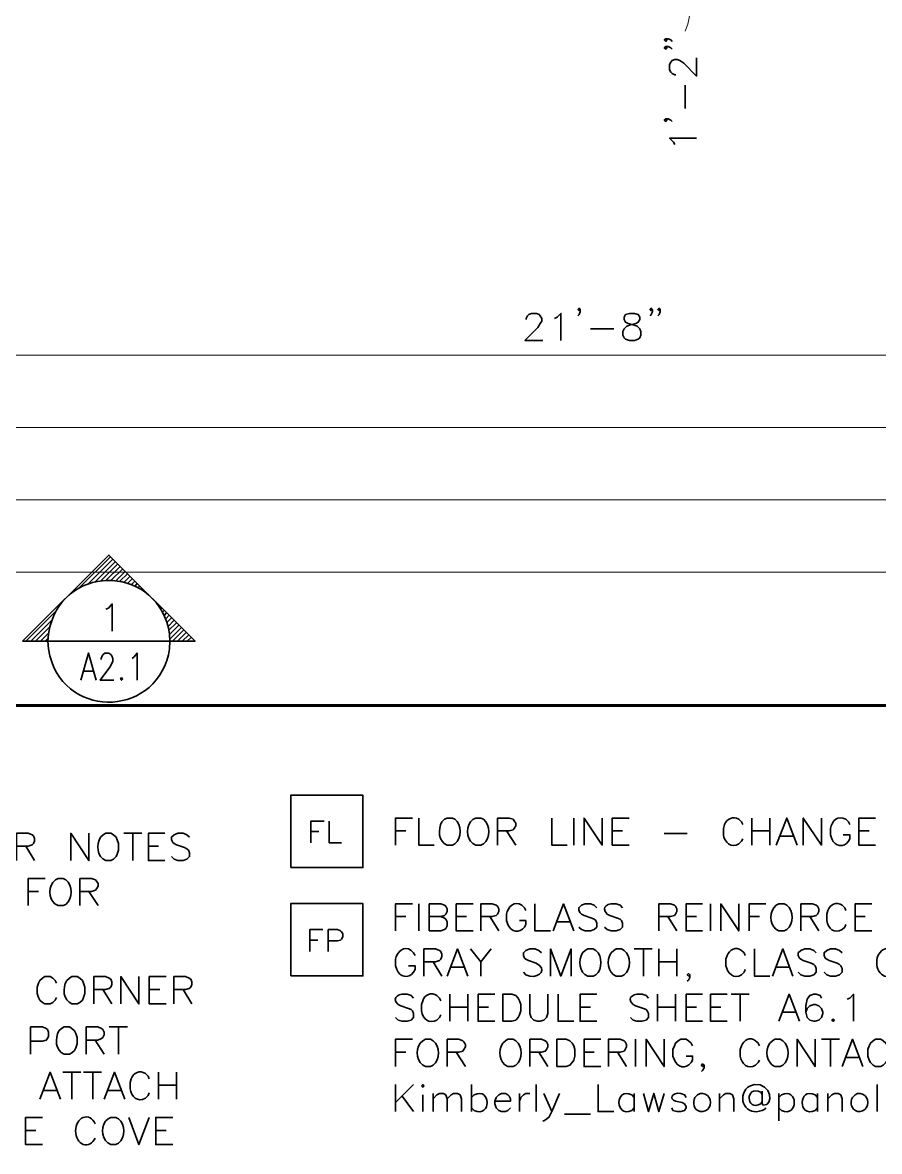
# Model space of a CAD drawing. Header units: inches. Extents: x 5 to 516, y -193 to 129.
# Drawn here: x 230.24 to 242.1, y 21.8 to 37.41 of the extents above; entities that cross this region are included whole.
import ezdxf

# ---------------------------------------------------------------- set-up
doc = ezdxf.new("R2010")
doc.units = ezdxf.units.IN
doc.header["$MEASUREMENT"] = 0
doc.layers.add('PDF2_Geometry', color=7, linetype='Continuous')

msp = doc.modelspace()

# ---------------------------------------------------------------- linework, layer by layer
at = {"layer": 'PDF2_Geometry', "lineweight": 15}
for points in [[(239.4086834, 37.2934146), (239.4420167, 37.3900813)], [(226.7020157, 32.8100802), (227.0753491, 32.8100802), (248.7453507, 32.8100802)], [(193.2120109, 31.8100801), (268.3686806, 31.8100801)], [(193.2120109, 30.8100801), (270.1820149, 30.8100801)], [(193.2120109, 29.81008), (271.0786824, 29.81008)]]:
    msp.add_lwpolyline(points, dxfattribs=at)
at = {"layer": 'PDF2_Geometry', "lineweight": 35}
for points in [[(239.1386842, 37.1900821), (239.1553509, 37.1734154), (239.1386842, 37.1534154), (239.1186842, 37.1734154), (239.1386842, 37.1900821), (239.1720175, 37.1900821), (239.2086842, 37.1734154), (239.2253509, 37.1534154)], [(239.1386842, 37.0834129), (239.1553509, 37.0634129), (239.1386842, 37.0467463), (239.1186842, 37.0634129), (239.1386842, 37.0834129), (239.1720175, 37.0834129), (239.2086842, 37.0634129), (239.2253509, 37.0467463)], [(239.2786853, 36.690082), (239.2620186, 36.690082), (239.225352, 36.7067487), (239.2086853, 36.7267487), (239.1920186, 36.760082), (239.1920186, 36.8334154), (239.2086853, 36.8667487), (239.225352, 36.8867487), (239.2620186, 36.9034154), (239.2986853, 36.9034154), (239.3320186, 36.8867487), (239.3886853, 36.850082), (239.565352, 36.6734153), (239.565352, 36.9234154)], [(239.4053468, 36.2267472), (239.4053468, 36.5467472)], [(239.1386842, 36.0834129), (239.1553509, 36.0634129), (239.1386842, 36.0467462), (239.1186842, 36.0634129), (239.1386842, 36.0834129), (239.1720175, 36.0834129), (239.2086842, 36.0634129), (239.2253509, 36.0467462)], [(239.2620159, 35.7267471), (239.2453492, 35.7600804), (239.1920159, 35.8134138), (239.5653493, 35.8134138)], [(237.9553481, 33.443415), (237.9386814, 33.4267483), (237.9220147, 33.443415), (237.9386814, 33.463415), (237.9553481, 33.443415), (237.9553481, 33.4100816), (237.9386814, 33.3734149), (237.9220147, 33.3567483)], [(238.9553481, 33.443415), (238.9386815, 33.4267483), (238.9220148, 33.443415), (238.9386815, 33.463415), (238.9553481, 33.443415), (238.9553481, 33.4100816), (238.9386815, 33.3734149), (238.9220148, 33.3567483)], [(239.0620173, 33.443415), (239.0453506, 33.4267483), (239.0286839, 33.443415), (239.0453506, 33.463415), (239.0620173, 33.443415), (239.0620173, 33.4100816), (239.0453506, 33.3734149), (239.0286839, 33.3567483)], [(237.205348, 33.3034139), (237.205348, 33.3200805), (237.225348, 33.3567472), (237.2420147, 33.3734139), (237.2786813, 33.3900805), (237.3486813, 33.3900805), (237.385348, 33.3734139), (237.4020147, 33.3567472), (237.4220147, 33.3200805), (237.4220147, 33.2834139), (237.4020147, 33.2500805), (237.3686813, 33.1934138), (237.1886813, 33.0167472), (237.4386813, 33.0167472)], [(237.5986789, 33.3200798), (237.6353456, 33.3367465), (237.6886789, 33.3900799), (237.6886789, 33.0167465)], [(238.098679, 33.1767489), (238.4220123, 33.1767489)], [(230.5886813, 28.8534149), (232.2753481, 28.8534149), (232.6253482, 28.8534149), (231.4320147, 30.0467483), (230.2386813, 28.8534149)], [(231.0153451, 29.5867472), (231.4553451, 30.0234139)], [(231.1420134, 29.6434133), (231.4886801, 29.99008)], [(231.2386795, 29.6734138), (231.5220129, 29.9567471)], [(231.3220128, 29.6900815), (231.5553462, 29.9234148)], [(231.39535, 29.6967479), (231.5886833, 29.8900812)], [(231.4653437, 29.6967479), (231.6253438, 29.8567479)], [(231.5286847, 29.6900815), (231.6586847, 29.8200815)], [(231.5853456, 29.6834134), (231.6920123, 29.7867467)], [(231.6420134, 29.6700806), (231.7253467, 29.7534139)], [(231.6953514, 29.6567461), (231.7586847, 29.7200794)], [(231.7453459, 29.6367469), (231.7920126, 29.6867469)], [(231.7920175, 29.6167477), (231.8253508, 29.6534144)], [(231.8353457, 29.5934136), (231.8620123, 29.6200803)], [(231.8786806, 29.5700795), (231.8953473, 29.5834129)], [(231.918679, 29.543414), (231.928679, 29.5500806)], [(231.3886836, 29.2967471), (231.4253502, 29.3134138), (231.4786836, 29.3700805), (231.4786836, 28.9934138)], [(231.9586842, 29.5134135), (231.9620175, 29.5167468)], [(231.995346, 29.483413), (231.995346, 29.4867463)], [(232.0620167, 29.4134125), (232.0620167, 29.4167458)], [(232.0920121, 29.3767473), (232.0986788, 29.3800806)], [(230.2820144, 28.8534149), (230.6986811, 29.2700816)], [(232.1220143, 29.3400804), (232.1320143, 29.3467471)], [(232.1486798, 29.3000803), (232.1653465, 29.3134137)], [(232.1753454, 29.2567471), (232.1986788, 29.2800804)], [(232.1986812, 29.2100806), (232.2320145, 29.2467473)], [(232.2186804, 29.1634124), (232.2653471, 29.2134124)], [(230.3520149, 28.8534149), (230.642015, 29.1434149)], [(230.6153488, 28.6500815), (230.5953488, 28.7500815), (230.5886822, 28.8534149), (230.5953488, 28.9534149), (230.6153488, 29.0534149)], [(232.2353498, 29.1134145), (232.3020164, 29.1800811)], [(232.2520124, 29.0600799), (232.3353457, 29.1434133)], [(232.2620154, 29.006747), (232.368682, 29.1100804)], [(232.2720116, 28.9467478), (232.4020116, 29.0767478)], [(230.4186789, 28.8534149), (230.6120122, 29.0467482)], [(230.4853496, 28.8534149), (230.5953496, 28.9634149)], [(232.2720156, 28.9534149), (232.275349, 28.8534149), (232.2720156, 28.7500815)], [(232.2753481, 28.8834136), (232.4353482, 29.0434137)], [(232.3120167, 28.8534149), (232.4686834, 29.0100815)], [(232.3820105, 28.8534149), (232.5020105, 28.9767482)], [(232.4486812, 28.8534149), (232.5386812, 28.9434149)], [(232.5153452, 28.8534149), (232.5720119, 28.9067482)], [(230.2386794, 28.8534149), (230.5886794, 28.8534149)], [(230.5520136, 28.8534149), (230.5886803, 28.8900815)], [(231.0453472, 28.3134131), (231.1520139, 28.6900797), (231.2586806, 28.3134131)], [(231.3253494, 28.6000799), (231.3253494, 28.6167466), (231.3386828, 28.6534133), (231.3520161, 28.6700799), (231.3786828, 28.69008), (231.4320161, 28.69008), (231.4586828, 28.6700799), (231.4720161, 28.6534133), (231.4853494, 28.6167466), (231.4853494, 28.5800799), (231.4720161, 28.5467466), (231.4453494, 28.4934133), (231.3120161, 28.3134133), (231.4986828, 28.3134133)], [(231.7553489, 28.6167476), (231.7820156, 28.6367476), (231.8220156, 28.690081), (231.8220156, 28.3134143)], [(231.0853456, 28.4400814), (231.218679, 28.4400814)], [(235.3986801, 26.0334141), (235.3986801, 26.4067475), (235.6320135, 26.4067475)], [(235.7220173, 26.4067458), (235.7220173, 26.0334125), (235.9353506, 26.0334125)], [(236.2220149, 26.3900792), (236.1853482, 26.4067458), (236.1153482, 26.4067458), (236.0786815, 26.3900792), (236.0420148, 26.3534125)], [(236.6153458, 26.3900792), (236.5786791, 26.4067458), (236.5086791, 26.4067458), (236.4720124, 26.3900792), (236.4353458, 26.3534125)], [(236.8120171, 26.0334141), (236.8120171, 26.4067475), (236.9720171, 26.4067475), (237.0253504, 26.3900808), (237.0420171, 26.3700808), (237.0620171, 26.3367474), (237.0620171, 26.3000808), (237.0420171, 26.2634141), (237.0253504, 26.2467474), (236.9720171, 26.2300808), (236.8120171, 26.2300808)], [(237.5620171, 26.4067458), (237.5620171, 26.0334125), (237.7753505, 26.0334125)], [(237.8653483, 26.4067458), (237.8653483, 26.0334125)], [(238.0086792, 26.0334141), (238.0086792, 26.4067475), (238.2586792, 26.0334141), (238.2586792, 26.4067475)], [(238.6320137, 26.0334141), (238.3986803, 26.0334141), (238.3986803, 26.4067475), (238.6320137, 26.4067475)], [(240.32868, 26.4067458), (240.32868, 26.0334125)], [(240.57868, 26.4067458), (240.57868, 26.0334125)], [(240.6686797, 26.0334141), (240.8120131, 26.4067475), (240.9553464, 26.0334141)], [(241.0420182, 26.0334141), (241.0420182, 26.4067475), (241.2920182, 26.0334141), (241.2920182, 26.4067475)], [(242.0420141, 26.0334141), (241.8120141, 26.0334141), (241.8120141, 26.4067475), (242.0420141, 26.4067475)], [(234.2253469, 26.0634129), (234.2253469, 26.3634129), (234.4120136, 26.3634129)], [(234.4820134, 26.3634143), (234.4820134, 26.0634142), (234.6520134, 26.0634142)], [(239.9520149, 26.3167461), (239.9353482, 26.2634128), (239.9353482, 26.1767461)], [(240.2053482, 26.3167461), (240.1853482, 26.3534128), (240.1486816, 26.3900794)], [(241.4186825, 26.2634128), (241.4186825, 26.1767461), (241.4353492, 26.1200794)], [(241.6853492, 26.3167461), (241.6686825, 26.3534128), (241.6320158, 26.3900794)], [(230.1553461, 25.8200792), (230.1553461, 26.1967459), (230.3153461, 26.1967459), (230.3686794, 26.1767459), (230.3886794, 26.1600793), (230.4053461, 26.1234126), (230.4053461, 26.0900793), (230.3886794, 26.0534126), (230.3686794, 26.0367459), (230.3153461, 26.0167459), (230.1553461, 26.0167459)], [(230.9053461, 25.8200792), (230.9053461, 26.1967459), (231.1553462, 25.8200792), (231.1553462, 26.1967459)], [(231.3886836, 25.8200809), (231.4586836, 25.8200809), (231.4953503, 25.8400809), (231.5320169, 25.8734142), (231.5486836, 25.9100809), (231.5653503, 25.9634142), (231.5653503, 26.0534142), (231.5486836, 26.1067476), (231.5320169, 26.1434142), (231.4953503, 26.1767476), (231.4586836, 26.1967476), (231.3886836, 26.1967476), (231.3520169, 26.1767476), (231.3153502, 26.1434142)], [(231.6386836, 26.1967476), (231.8886836, 26.1967476)], [(231.7620153, 26.1967476), (231.7620153, 25.8200809)], [(232.2086834, 25.8200792), (231.9786834, 25.8200792), (231.9786834, 26.1967459), (232.2086834, 26.1967459)], [(232.5486772, 26.143413), (232.5120105, 26.1767463), (232.4586772, 26.1967464), (232.3886771, 26.1967464), (232.3353438, 26.1767463), (232.2986771, 26.143413), (232.2986771, 26.1067463), (232.3153438, 26.0700797), (232.3353438, 26.053413), (232.3686771, 26.0367463), (232.4786772, 26.0000797), (232.5120105, 25.9800797), (232.5320105, 25.963413), (232.5486772, 25.9267463), (232.5486772, 25.873413), (232.5120105, 25.8400797), (232.4586772, 25.8200797), (232.3886771, 25.8200797), (232.3353438, 25.8400797), (232.2986771, 25.873413)], [(234.2253469, 26.22008), (234.3386803, 26.22008)], [(235.3986801, 26.2300796), (235.5420134, 26.2300796)], [(236.9353488, 26.2300796), (237.0620155, 26.0334129)], [(238.3986803, 26.2300796), (238.5420137, 26.2300796)], [(239.1153484, 26.1934144), (239.4353484, 26.1934144)], [(240.1486816, 26.0500794), (240.1853482, 26.0867461), (240.2053482, 26.1200794)], [(240.32868, 26.2300796), (240.57868, 26.2300796)], [(240.7220177, 26.1567458), (240.8986843, 26.1567458)], [(241.6686825, 26.0867461), (241.6853492, 26.1200794), (241.6853492, 26.1767461), (241.5953492, 26.1767461)], [(241.8120141, 26.2300796), (241.9553474, 26.2300796)], [(230.2820144, 26.0167464), (230.4053477, 25.8200797)], [(231.9786834, 26.0167464), (232.1186834, 26.0167464)], [(236.1153482, 26.0334125), (236.1853482, 26.0334125), (236.2220149, 26.0500791)], [(236.5086791, 26.0334125), (236.5786791, 26.0334125), (236.6153458, 26.0500791)], [(230.3153464, 25.1967475), (230.3153464, 25.5700809), (230.5486797, 25.5700809)], [(230.8353499, 25.5534126), (230.7986833, 25.5700792), (230.7286833, 25.5700792), (230.6920166, 25.5534126), (230.6553499, 25.5167459)], [(231.0320144, 25.1967475), (231.0320144, 25.5700809), (231.1920145, 25.5700809), (231.2453478, 25.5534142), (231.2620145, 25.5334142), (231.2820145, 25.5000808), (231.2820145, 25.4634142), (231.2620145, 25.4267475), (231.2453478, 25.4100808), (231.1920145, 25.3934142), (231.0320144, 25.3934142)], [(230.3153464, 25.393413), (230.4586797, 25.393413)], [(231.1553462, 25.393413), (231.2820128, 25.1967463)], [(230.7286833, 25.1967459), (230.7986833, 25.1967459), (230.8353499, 25.2134125)], [(235.3986801, 24.8467464), (235.3986801, 25.2200798), (235.6320135, 25.2200798)], [(235.7220173, 25.2200799), (235.7220173, 24.8467465)], [(235.8653482, 24.8467464), (235.8653482, 25.2200798), (236.0253482, 25.2200798), (236.0786815, 25.2034131), (236.0953482, 25.1867465), (236.1153482, 25.1500798), (236.1153482, 25.1134131), (236.0953482, 25.0767465), (236.0786815, 25.0600798), (236.0253482, 25.0434131), (235.8653482, 25.0434131)], [(236.4720132, 24.8467464), (236.2386799, 24.8467464), (236.2386799, 25.2200798), (236.4720132, 25.2200798)], [(236.5786797, 24.8467464), (236.5786797, 25.2200798), (236.7386797, 25.2200798), (236.792013, 25.2034131), (236.812013, 25.1867465), (236.8286797, 25.1500798), (236.8286797, 25.1134131), (236.812013, 25.0767465), (236.792013, 25.0600798), (236.7386797, 25.0434131), (236.5786797, 25.0434131)], [(237.2020114, 25.1300801), (237.1853447, 25.1667468), (237.1486781, 25.2034135)], [(237.3286797, 25.2200799), (237.3286797, 24.8467465), (237.5420131, 24.8467465)], [(237.5786797, 24.8467464), (237.7220131, 25.2200798), (237.8653464, 24.8467464)], [(238.1853489, 25.166747), (238.1486822, 25.2034137), (238.0953489, 25.2200804), (238.0253489, 25.2200804), (237.9720155, 25.2034137), (237.9353489, 25.166747), (237.9353489, 25.1300803), (237.9520155, 25.096747), (237.9720155, 25.076747), (238.0086822, 25.0600803), (238.1153489, 25.0234137), (238.1486822, 25.006747), (238.1686822, 24.9900803), (238.1853489, 24.9534137), (238.1853489, 24.9000803), (238.1486822, 24.8634137), (238.0953489, 24.846747), (238.0253489, 24.846747), (237.9720155, 24.8634137), (237.9353489, 24.9000803)], [(238.542018, 25.166747), (238.5086847, 25.2034137), (238.452018, 25.2200804)], [(239.0420181, 24.8467464), (239.0420181, 25.2200798), (239.2020181, 25.2200798), (239.2586848, 25.2034131), (239.2753514, 25.1867465), (239.2920181, 25.1500798), (239.2920181, 25.1134131), (239.2753514, 25.0767465), (239.2586848, 25.0600798), (239.2020181, 25.0434131), (239.0420181, 25.0434131)], [(239.6486796, 24.8467464), (239.4186796, 24.8467464), (239.4186796, 25.2200798), (239.6486796, 25.2200798)], [(239.7586794, 25.2200799), (239.7586794, 24.8467465)], [(239.8986805, 24.8467464), (239.8986805, 25.2200798), (240.1486805, 24.8467464), (240.1486805, 25.2200798)], [(240.2920182, 24.8467464), (240.2920182, 25.2200798), (240.5253515, 25.2200798)], [(240.812015, 25.2034132), (240.7753483, 25.2200799), (240.7053483, 25.2200799), (240.6686816, 25.2034132), (240.6320149, 25.1667465)], [(241.0086795, 24.8467464), (241.0086795, 25.2200798), (241.1686795, 25.2200798), (241.2220128, 25.2034131), (241.2386795, 25.1867465), (241.2586795, 25.1500798), (241.2586795, 25.1134131), (241.2386795, 25.0767465), (241.2220128, 25.0600798), (241.1686795, 25.0434131), (241.0086795, 25.0434131)], [(241.9886829, 24.8467464), (241.7586829, 24.8467464), (241.7586829, 25.2200798), (241.9886829, 25.2200798)], [(235.3986801, 25.0434136), (235.5420134, 25.0434136)], [(236.0253484, 25.0434136), (236.0786818, 25.0234136), (236.0953485, 25.0067469), (236.1153485, 24.9700803), (236.1153485, 24.9167469), (236.0953485, 24.8800803), (236.0786818, 24.8634136), (236.0253484, 24.8467469), (235.8653484, 24.8467469)], [(236.2386799, 25.0434136), (236.3820132, 25.0434136)], [(236.7020114, 25.0434136), (236.828678, 24.8467469)], [(236.9353447, 25.0767468), (236.9353447, 24.9900801), (236.9520114, 24.9367468)], [(237.1853447, 24.9000801), (237.2020114, 24.9367468), (237.2020114, 24.9900801), (237.1153447, 24.9900801)], [(238.3286847, 25.076747), (238.3653513, 25.0600803), (238.472018, 25.0234137), (238.5086847, 25.006747), (238.5253514, 24.9900803), (238.542018, 24.9534137), (238.542018, 24.9000803), (238.5086847, 24.8634137), (238.452018, 24.846747), (238.382018, 24.846747), (238.3286847, 24.8634137), (238.292018, 24.9000803)], [(239.1686796, 25.0434136), (239.2920129, 24.8467469)], [(239.4186796, 25.0434136), (239.562013, 25.0434136)], [(240.2920182, 25.0434136), (240.4353515, 25.0434136)], [(241.1320112, 25.0434136), (241.2586779, 24.8467469)], [(241.7586829, 25.0434136), (241.8986829, 25.0434136)], [(234.2120142, 24.5634128), (234.2120142, 24.8634128), (234.3953475, 24.8634128)], [(234.4686806, 24.5634128), (234.4686806, 24.8634128), (234.5953472, 24.8634128), (234.6386806, 24.8467461), (234.6520139, 24.8334128), (234.6686806, 24.8067461), (234.6686806, 24.7634128), (234.6520139, 24.7334128), (234.6386806, 24.7200794), (234.5953472, 24.7067461), (234.4686806, 24.7067461)], [(237.6320109, 24.9700799), (237.8120109, 24.9700799)], [(240.7053483, 24.8467465), (240.7753483, 24.8467465), (240.812015, 24.8634132)], [(241.5786813, 24.8634135), (241.6153479, 24.9000801), (241.6320146, 24.9367468)], [(234.2120142, 24.7200798), (234.3253475, 24.7200798)], [(235.6686793, 24.5067467), (235.6486793, 24.5434134), (235.615346, 24.5767467)], [(235.7920178, 24.2200798), (235.7920178, 24.5967465), (235.9520178, 24.5967465), (236.0086845, 24.5767465), (236.0253512, 24.5600798), (236.0420178, 24.5234132), (236.0420178, 24.4900798), (236.0253512, 24.4534131), (236.0086845, 24.4367465), (235.9520178, 24.4167465), (235.7920178, 24.4167465)], [(236.1153482, 24.2200798), (236.2586815, 24.5967465), (236.3986815, 24.2200798)], [(236.4353488, 24.5967464), (236.5786821, 24.4167464), (236.5786821, 24.2200797)], [(236.7220173, 24.5967464), (236.578684, 24.4167464)], [(237.4186794, 24.5434136), (237.3820128, 24.5767469), (237.3286794, 24.5967469), (237.2586794, 24.5967469), (237.2020128, 24.5767469), (237.1686794, 24.5434136), (237.1686794, 24.5067469), (237.1853461, 24.4700802), (237.2020128, 24.4534136), (237.2386794, 24.4367469), (237.3453461, 24.4000802)], [(237.5420179, 24.2200798), (237.5420179, 24.5967465), (237.6853513, 24.2200798), (237.8286846, 24.5967465), (237.8286846, 24.2200798)], [(238.1686838, 24.5767464), (238.1320172, 24.5967464), (238.0620172, 24.5967464), (238.0253505, 24.5767464), (237.9886838, 24.5434131)], [(238.5620115, 24.5767464), (238.5253448, 24.5967464), (238.4520115, 24.5967464), (238.4186782, 24.5767464), (238.3820115, 24.5434131)], [(238.7020115, 24.5967464), (238.9520115, 24.5967464)], [(238.8286798, 24.5967464), (238.8286798, 24.2200797)], [(239.0420181, 24.5967464), (239.0420181, 24.2200797)], [(239.2920181, 24.5967464), (239.2920181, 24.2200797)], [(240.2386802, 24.5067467), (240.2220135, 24.5434134), (240.1853469, 24.5767467)], [(240.3653485, 24.5967464), (240.3653485, 24.2200797), (240.5786819, 24.2200797)], [(240.6153485, 24.2200798), (240.7586819, 24.5967465), (240.8986819, 24.2200798)], [(241.2220177, 24.5434136), (241.185351, 24.5767469), (241.1320177, 24.5967469), (241.0620177, 24.5967469), (241.0086843, 24.5767469), (240.9720177, 24.5434136), (240.9720177, 24.5067469), (240.9886843, 24.4700802), (241.0086843, 24.4534136), (241.0420177, 24.4367469), (241.1486844, 24.4000802), (241.185351, 24.3800802), (241.205351, 24.3634135), (241.2220177, 24.3267469), (241.2220177, 24.2734135), (241.185351, 24.2400802), (241.1320177, 24.2200802), (241.0620177, 24.2200802), (241.0086843, 24.2400802), (240.9720177, 24.2734135)], [(241.5786801, 24.5434136), (241.5420134, 24.5767469), (241.48868, 24.5967469), (241.41868, 24.5967469), (241.3653467, 24.5767469), (241.32868, 24.5434136), (241.32868, 24.5067469), (241.3453467, 24.4700802), (241.3653467, 24.4534136), (241.39868, 24.4367469), (241.50868, 24.4000802), (241.5420134, 24.3800802), (241.5620134, 24.3634135), (241.5786801, 24.3267469), (241.5786801, 24.2734135), (241.5420134, 24.2400802), (241.48868, 24.2200802), (241.41868, 24.2200802), (241.3653467, 24.2400802), (241.32868, 24.2734135)], [(235.3986793, 24.4534134), (235.3986793, 24.3634133), (235.4186793, 24.31008)], [(235.9186793, 24.416747), (236.0420127, 24.2200803)], [(239.0420181, 24.416747), (239.2920181, 24.416747)], [(239.9886802, 24.5067467), (239.9720135, 24.4534134), (239.9720135, 24.3634133)], [(230.7086841, 24.1234137), (230.6886841, 24.1600803), (230.6553507, 24.1934137), (230.6186841, 24.2134137), (230.5453507, 24.2134137), (230.5120174, 24.1934137), (230.4753507, 24.1600803), (230.458684, 24.1234137), (230.438684, 24.0700803), (230.438684, 23.9800803), (230.458684, 23.926747), (230.4753507, 23.8900803), (230.5120174, 23.856747), (230.5453507, 23.836747), (230.6186841, 23.836747), (230.6553507, 23.856747), (230.6886841, 23.8900803), (230.7086841, 23.926747)], [(230.9220155, 23.8367467), (230.9920155, 23.8367467), (231.0286822, 23.8567467), (231.0653489, 23.89008), (231.0820155, 23.9267467), (231.0986822, 23.98008), (231.0986822, 24.0700801), (231.0820155, 24.1234134), (231.0653489, 24.1600801), (231.0286822, 24.1934134), (230.9920155, 24.2134134), (230.9220155, 24.2134134), (230.8853488, 24.1934134), (230.8486822, 24.1600801)], [(231.2253467, 23.8367468), (231.2253467, 24.2134135), (231.3853467, 24.2134135), (231.4386801, 24.1934135), (231.4586801, 24.1767468), (231.4753467, 24.1400801), (231.4753467, 24.1067468), (231.4586801, 24.0700801), (231.4386801, 24.0500801), (231.3853467, 24.0334135), (231.2253467, 24.0334135)], [(231.5986784, 23.8367468), (231.5986784, 24.2134135), (231.8486785, 23.8367468), (231.8486785, 24.2134135)], [(232.2253495, 23.8367468), (231.9920161, 23.8367468), (231.9920161, 24.2134135), (232.2253495, 24.2134135)], [(232.3320159, 23.8367468), (232.3320159, 24.2134135), (232.4920159, 24.2134135), (232.5453493, 24.1934135), (232.5653493, 24.1767468), (232.5820159, 24.1400801), (232.5820159, 24.1067468), (232.5653493, 24.0700801), (232.5453493, 24.0500801), (232.4920159, 24.0334135), (232.3320159, 24.0334135)], [(235.6486793, 24.2734133), (235.6686793, 24.31008), (235.6686793, 24.3634133), (235.5786793, 24.3634133)], [(236.1686793, 24.3467464), (236.345346, 24.3467464)], [(237.2586794, 24.2200802), (237.2020128, 24.2400802), (237.1686794, 24.2734135)], [(238.0620172, 24.2200797), (238.1320172, 24.2200797), (238.1686838, 24.2400797)], [(238.4520115, 24.2200797), (238.5253448, 24.2200797), (238.5620115, 24.2400797)], [(239.4720176, 24.240079), (239.4520176, 24.220079), (239.4353509, 24.240079), (239.4520176, 24.2567457), (239.4720176, 24.240079), (239.4720176, 24.2034123), (239.4520176, 24.1667456), (239.4353509, 24.150079)], [(240.1853469, 24.24008), (240.2220135, 24.2734133), (240.2386802, 24.31008)], [(240.6686797, 24.3467464), (240.8453464, 24.3467464)], [(231.3486784, 24.0334139), (231.4753451, 23.8367472)], [(231.9920161, 24.0334139), (232.1353495, 24.0334139)], [(232.4586842, 24.0334139), (232.5820175, 23.8367472)], [(235.6486801, 23.9167469), (235.6153468, 23.9534136), (235.5620134, 23.9700803)], [(236.1486802, 23.9700798), (236.1486802, 23.5967464)], [(236.3986802, 23.9700798), (236.3986802, 23.5967464)], [(236.7753512, 23.5967463), (236.5420179, 23.5967463), (236.5420179, 23.9700797), (236.7753512, 23.9700797)], [(237.2586792, 23.9700798), (237.2586792, 23.7034131), (237.2753458, 23.6500798), (237.3120125, 23.6134131), (237.3653458, 23.5967464), (237.3986792, 23.5967464), (237.4520125, 23.6134131), (237.4886792, 23.6500798), (237.5086792, 23.7034131), (237.5086792, 23.9700798)], [(237.6486803, 23.9700798), (237.6486803, 23.5967464), (237.865347, 23.5967464)], [(238.1853448, 23.5967463), (237.9520115, 23.5967463), (237.9520115, 23.9700797), (238.1853448, 23.9700797)], [(238.8986804, 23.9167469), (238.865347, 23.9534136), (238.8120137, 23.9700803)], [(239.0253487, 23.9700798), (239.0253487, 23.5967464)], [(239.2753487, 23.9700798), (239.2753487, 23.5967464)], [(239.6486796, 23.5967463), (239.4186796, 23.5967463), (239.4186796, 23.9700797), (239.6486796, 23.9700797)], [(239.9886794, 23.5967463), (239.7586794, 23.5967463), (239.7586794, 23.9700797), (239.9886794, 23.9700797)], [(240.0420181, 23.9700798), (240.2920182, 23.9700798)], [(240.1686797, 23.9700798), (240.1686797, 23.5967464)], [(240.7053483, 23.5967463), (240.8453483, 23.9700797), (240.9886816, 23.5967463)], [(241.2920149, 23.9167469), (241.2753482, 23.9534136), (241.2220149, 23.9700803), (241.1853482, 23.9700803), (241.1320148, 23.9534136), (241.0953482, 23.9000802), (241.0786815, 23.8100802), (241.0786815, 23.7200802), (241.0953482, 23.6500802), (241.1320148, 23.6134136), (241.1853482, 23.5967469), (241.2053482, 23.5967469), (241.2586815, 23.6134136), (241.2920149, 23.6500802), (241.3120149, 23.7034136), (241.3120149, 23.7200802), (241.2920149, 23.7734136), (241.2586815, 23.8100802), (241.2053482, 23.8267469), (241.1853482, 23.8267469), (241.1320148, 23.8100802), (241.0953482, 23.7734136), (241.0786815, 23.7200802)], [(241.6486806, 23.9000792), (241.6853473, 23.9167459), (241.7386806, 23.9700792), (241.7386806, 23.5967459)], [(235.4353468, 23.8267469), (235.4720134, 23.8100802), (235.5786801, 23.7734136), (235.6153468, 23.7567469), (235.6320135, 23.7400802), (235.6486801, 23.7034136), (235.6486801, 23.6500802), (235.6153468, 23.6134136), (235.5620134, 23.5967469), (235.4886801, 23.5967469), (235.4353468, 23.6134136), (235.3986801, 23.6500802)], [(236.1486802, 23.7934135), (236.3986802, 23.7934135)], [(236.5420179, 23.7934135), (236.6853512, 23.7934135)], [(237.9520115, 23.7934135), (238.0953448, 23.7934135)], [(238.685347, 23.8267469), (238.7220137, 23.8100802), (238.8286804, 23.7734136), (238.865347, 23.7567469), (238.8820137, 23.7400802), (238.8986804, 23.7034136), (238.8986804, 23.6500802), (238.865347, 23.6134136), (238.8120137, 23.5967469), (238.7386804, 23.5967469), (238.685347, 23.6134136), (238.6486804, 23.6500802)], [(239.0253487, 23.7934135), (239.2753487, 23.7934135)], [(239.4186796, 23.7934135), (239.562013, 23.7934135)], [(239.7586794, 23.7934135), (239.8986794, 23.7934135)], [(235.9720151, 23.6134134), (236.0086818, 23.65008), (236.0253484, 23.6834134)], [(240.7586794, 23.7200798), (240.9353461, 23.7200798)], [(230.3486783, 23.1400796), (230.3486783, 23.5167463), (230.5120117, 23.5167463), (230.565345, 23.4967463), (230.5820117, 23.4800796), (230.5986784, 23.4434129), (230.5986784, 23.3900796), (230.5820117, 23.3567463), (230.565345, 23.3367463), (230.5120117, 23.3200796), (230.3486783, 23.3200796)], [(230.8153464, 23.1400795), (230.8853464, 23.1400795), (230.9220131, 23.1600795), (230.9586797, 23.1934128), (230.9753464, 23.2300795), (230.9920131, 23.2834129), (230.9920131, 23.3734129), (230.9753464, 23.4267462), (230.9586797, 23.4634129), (230.9220131, 23.4967462), (230.8853464, 23.5167462), (230.8153464, 23.5167462), (230.7786797, 23.4967462), (230.7420131, 23.4634129)], [(231.1186776, 23.1400796), (231.1186776, 23.5167463), (231.2786776, 23.5167463), (231.3320109, 23.4967463), (231.3486776, 23.4800796), (231.3686776, 23.4434129), (231.3686776, 23.4100796), (231.3486776, 23.3734129), (231.3320109, 23.3567463), (231.2786776, 23.3367463), (231.1186776, 23.3367463)], [(231.4386782, 23.5167462), (231.6886782, 23.5167462)], [(231.5653465, 23.5167462), (231.5653465, 23.1400795)], [(231.2420161, 23.3367467), (231.3686828, 23.14008)], [(235.3986801, 22.9700797), (235.3986801, 23.3467464), (235.6320135, 23.3467464)], [(235.9186837, 23.3267463), (235.882017, 23.3467463), (235.812017, 23.3467463), (235.7753503, 23.3267463), (235.7386837, 23.293413)], [(236.1153482, 22.9700797), (236.1153482, 23.3467464), (236.2753482, 23.3467464), (236.3286815, 23.3267464), (236.3453482, 23.3100797), (236.3653482, 23.2734131), (236.3653482, 23.2400797), (236.3453482, 23.203413), (236.3286815, 23.183413), (236.2753482, 23.1667464), (236.1153482, 23.1667464)], [(237.0620114, 23.3267463), (237.0253447, 23.3467463), (236.9520114, 23.3467463), (236.9186781, 23.3267463), (236.8820114, 23.293413)], [(237.2586792, 22.9700797), (237.2586792, 23.3467464), (237.4186792, 23.3467464), (237.4720125, 23.3267464), (237.4886792, 23.3100797), (237.5086792, 23.2734131), (237.5086792, 23.2400797), (237.4886792, 23.203413), (237.4720125, 23.183413), (237.4186792, 23.1667464), (237.2586792, 23.1667464)], [(238.2386792, 22.9700797), (238.0086792, 22.9700797), (238.0086792, 23.3467464), (238.2386792, 23.3467464)], [(238.3453492, 22.9700797), (238.3453492, 23.3467464), (238.5086825, 23.3467464), (238.5620159, 23.3267464), (238.5786825, 23.3100797), (238.5953492, 23.2734131), (238.5953492, 23.2400797), (238.5786825, 23.203413), (238.5620159, 23.183413), (238.5086825, 23.1667464), (238.3453492, 23.1667464)], [(238.7220175, 23.3467463), (238.7220175, 22.9700796)], [(238.8653484, 22.9700797), (238.8653484, 23.3467464), (239.1153484, 22.9700797), (239.1153484, 23.3467464)], [(239.5086793, 23.2567466), (239.4886793, 23.2934133), (239.4520127, 23.3267466), (239.4186793, 23.3467466), (239.345346, 23.3467466), (239.3120127, 23.3267466), (239.275346, 23.2934133), (239.2586793, 23.2567466), (239.2386793, 23.2034133), (239.2386793, 23.1134132), (239.2586793, 23.0600799)], [(240.4353491, 23.2567466), (240.4186824, 23.2934133), (240.3820157, 23.3267466)], [(240.7586805, 23.3267463), (240.7220139, 23.3467463), (240.6486805, 23.3467463), (240.6153472, 23.3267463), (240.5786805, 23.293413)], [(240.9553483, 22.9700797), (240.9553483, 23.3467464), (241.2053483, 22.9700797), (241.2053483, 23.3467464)], [(241.2920149, 23.3467463), (241.5420149, 23.3467463)], [(241.4186798, 23.3467463), (241.4186798, 22.9700796)], [(241.5786801, 22.9700797), (241.7220134, 23.3467464), (241.8653467, 22.9700797)], [(242.2053484, 23.2567466), (242.1853484, 23.2934133), (242.1486817, 23.3267466), (242.1153484, 23.3467466), (242.0420151, 23.3467466), (242.0086817, 23.3267466), (241.972015, 23.2934133), (241.9553484, 23.2567466), (241.9353484, 23.2034133), (241.9353484, 23.1134132), (241.9553484, 23.0600799), (241.972015, 23.0234132), (242.0086817, 22.9900799), (242.0420151, 22.9700799), (242.1153484, 22.9700799), (242.1486817, 22.9900799), (242.1853484, 23.0234132), (242.2053484, 23.0600799)], [(235.3986801, 23.1667469), (235.5420134, 23.1667469)], [(236.2386799, 23.1667469), (236.3653466, 22.9700802)], [(237.3820109, 23.1667469), (237.5086776, 22.9700802)], [(238.0086792, 23.1667469), (238.1486792, 23.1667469)], [(238.4720175, 23.1667469), (238.5953508, 22.9700802)], [(240.1853491, 23.2567466), (240.1686824, 23.2034133), (240.1686824, 23.1134132)], [(235.812017, 22.9700796), (235.882017, 22.9700796), (235.9186837, 22.9900796)], [(236.9520114, 22.9700796), (237.0253447, 22.9700796), (237.0620114, 22.9900796)], [(239.4886793, 23.0234132), (239.5086793, 23.0600799), (239.5086793, 23.1134132), (239.4186793, 23.1134132)], [(239.6686796, 22.9900789), (239.6486796, 22.9700789), (239.632013, 22.9900789), (239.6486796, 23.0067456), (239.6686796, 22.9900789), (239.6686796, 22.9534122), (239.6486796, 22.9167455), (239.632013, 22.9000789)], [(240.3820157, 22.9900799), (240.4186824, 23.0234132), (240.4353491, 23.0600799)], [(240.6486805, 22.9700796), (240.7220139, 22.9700796), (240.7586805, 22.9900796)], [(241.6320146, 23.0967463), (241.8120146, 23.0967463)], [(230.4753466, 22.5167461), (230.61868, 22.8900795), (230.7620133, 22.5167461)], [(230.7953472, 22.8900796), (231.0453472, 22.8900796)], [(230.9220155, 22.8900796), (230.9220155, 22.5167462)], [(231.0820158, 22.8900796), (231.3320158, 22.8900796)], [(231.2086841, 22.8900796), (231.2086841, 22.5167462)], [(231.3686776, 22.5167461), (231.512011, 22.8900795), (231.6553443, 22.5167461)], [(231.9920161, 22.8000798), (231.9753495, 22.8367465), (231.9386828, 22.8734132)], [(232.1186777, 22.8900796), (232.1186777, 22.5167462)], [(232.3686777, 22.8900796), (232.3686777, 22.5167462)], [(231.7420161, 22.8000798), (231.7253495, 22.7467465), (231.7253495, 22.6600798)], [(232.1186777, 22.7134133), (232.3686777, 22.7134133)], [(235.3986801, 22.7200797), (235.3986801, 22.3467463)], [(235.6486801, 22.7200797), (235.3986801, 22.4700797)], [(236.4520113, 22.7200797), (236.4520113, 22.3467463)], [(237.3453491, 22.7200797), (237.3453491, 22.3467463)], [(238.2020115, 22.7200797), (238.2020115, 22.3467463), (238.4186782, 22.3467463)], [(240.365351, 22.7200799), (240.3120176, 22.7034133), (240.275351, 22.6834133)], [(242.0620141, 22.7200797), (242.0620141, 22.3467463)], [(230.5286846, 22.6400795), (230.7086846, 22.6400795)], [(231.4220156, 22.6400795), (231.5986822, 22.6400795)], [(231.9386828, 22.5334131), (231.9753495, 22.5700798), (231.9920161, 22.6067465)], [(235.4886798, 22.5600794), (235.6486799, 22.346746)], [(235.7753484, 22.5767454), (235.7753484, 22.3467454)], [(235.9186793, 22.5234142), (235.9720127, 22.5767476), (236.0086793, 22.5967476), (236.0620127, 22.5967476), (236.095346, 22.5767476), (236.115346, 22.5234142), (236.115346, 22.3467475)], [(235.9186793, 22.5967463), (235.9186793, 22.3467462)], [(236.1153482, 22.5234142), (236.1686815, 22.5767476), (236.2020149, 22.5967476), (236.2586815, 22.5967476), (236.2920149, 22.5767476), (236.3120149, 22.5234142), (236.3120149, 22.3467475)], [(236.4520113, 22.5434134), (236.488678, 22.5767467)], [(236.7753485, 22.4900788), (236.9886819, 22.4900788), (236.9886819, 22.5234122), (236.9720152, 22.5600789), (236.9520152, 22.5767455), (236.9186819, 22.5967455), (236.8653485, 22.5967455), (236.8286818, 22.5767455), (236.7920152, 22.5434122), (236.7753485, 22.4900788), (236.7753485, 22.4534122), (236.7920152, 22.4000788), (236.8286818, 22.3634122), (236.8653485, 22.3467455), (236.9186819, 22.3467455), (236.9520152, 22.3634122), (236.9886819, 22.4000788)], [(237.1153483, 22.5967463), (237.1153483, 22.3467462)], [(237.1153483, 22.4900788), (237.1320149, 22.5434122), (237.1686816, 22.5767455), (237.2020149, 22.5967455), (237.2586816, 22.5967455)], [(237.4520114, 22.5967463), (237.5620114, 22.3467462), (237.6686781, 22.5967463)], [(238.7020115, 22.5434134), (238.6686782, 22.5767467)], [(238.7020115, 22.5967463), (238.7020115, 22.3467462)], [(238.8286798, 22.5967463), (238.8986798, 22.3467462), (238.9720132, 22.5967463), (239.0420132, 22.3467462), (239.1153465, 22.5967463)], [(239.4186796, 22.5434134), (239.3986796, 22.5767467), (239.3453463, 22.5967467)], [(239.8820111, 22.5234142), (239.9353444, 22.5767476), (239.9720111, 22.5967476), (240.0253444, 22.5967476), (240.0620111, 22.5767476), (240.0786778, 22.5234142), (240.0786778, 22.3467475)], [(239.8820111, 22.5967463), (239.8820111, 22.3467462)], [(240.4720176, 22.5767454), (240.455351, 22.6134121)], [(240.4720176, 22.6300799), (240.4720176, 22.4534133), (240.4886843, 22.4334133)], [(240.7053483, 22.5967463), (240.7053483, 22.2200796)], [(240.7053483, 22.5434134), (240.7386816, 22.5767467)], [(241.2386803, 22.5434134), (241.205347, 22.5767467)], [(241.2386803, 22.5967463), (241.2386803, 22.3467462)], [(241.3820146, 22.5234142), (241.4353479, 22.5767476), (241.4720146, 22.5967476), (241.5253479, 22.5967476), (241.5620146, 22.5767476), (241.5786813, 22.5234142), (241.5786813, 22.3467475)], [(241.3820146, 22.5967463), (241.3820146, 22.3467462)], [(236.488678, 22.3634134), (236.4520113, 22.4000801)], [(237.5620171, 22.3467462), (237.5253505, 22.2734129), (237.4886838, 22.2400796), (237.4520171, 22.2200796), (237.4353505, 22.2200796)], [(238.6686782, 22.3634134), (238.7020115, 22.4000801)], [(239.2753463, 22.4900801), (239.3653463, 22.4700801), (239.3986796, 22.4534134), (239.4186796, 22.4167467), (239.4186796, 22.4000801), (239.3986796, 22.3634134), (239.3453463, 22.3467467), (239.2920129, 22.3467467), (239.2386796, 22.3634134), (239.2220129, 22.4000801)], [(240.455351, 22.453412), (240.4720176, 22.4900787)], [(240.4720176, 22.3634133), (240.5086843, 22.3800799), (240.525351, 22.4000799)], [(240.7386816, 22.3634134), (240.7053483, 22.4000801)], [(241.205347, 22.3634134), (241.2386803, 22.4000801)], [(230.5120179, 21.8900795), (230.2786846, 21.8900795), (230.2786846, 22.2667462), (230.5120179, 22.2667462)], [(231.5653508, 22.2467461), (231.5286841, 22.2667461), (231.4586841, 22.2667461), (231.4220175, 22.2467461), (231.3853508, 22.2134128)], [(231.7086841, 22.2667461), (231.8486842, 21.8900794), (231.9920175, 22.2667461)], [(232.3153492, 21.8900795), (232.0820159, 21.8900795), (232.0820159, 22.2667462), (232.3153492, 22.2667462)], [(237.73868, 22.3100794), (238.0953467, 22.3100794)], [(230.2786846, 22.0867466), (230.4220179, 22.0867466)], [(232.0820159, 22.0867466), (232.2253492, 22.0867466)], [(231.4586841, 21.8900794), (231.5286841, 21.8900794), (231.5653508, 21.9100794)]]:
    msp.add_lwpolyline(points, dxfattribs=at)
for points in [[(238.6353476, 33.3900804), (238.5820142, 33.3734137), (238.5620142, 33.3367471), (238.5620142, 33.3034137), (238.5820142, 33.2667471), (238.6186809, 33.2500804), (238.6886809, 33.2300804), (238.7420142, 33.2134137), (238.7786809, 33.176747), (238.7953476, 33.1400804), (238.7953476, 33.086747), (238.7786809, 33.0534137), (238.7586809, 33.0334137), (238.7053476, 33.016747), (238.6353476, 33.016747), (238.5820142, 33.0334137), (238.5620142, 33.0534137), (238.5453476, 33.086747), (238.5453476, 33.1400804), (238.5620142, 33.176747), (238.5986809, 33.2134137), (238.6520142, 33.2300804), (238.7253476, 33.2500804), (238.7586809, 33.2667471), (238.7786809, 33.3034137), (238.7786809, 33.3367471), (238.7586809, 33.3734137), (238.7053476, 33.3900804)], [(231.6086814, 28.3500799), (231.5953481, 28.3300799), (231.6086814, 28.3134133), (231.6220148, 28.3300799)], [(233.9486813, 25.7234131), (233.9486813, 26.7234132), (234.9486814, 26.7234132), (234.9486814, 25.7234131)], [(233.9486813, 24.223413), (233.9486813, 25.2234131), (234.9486814, 25.2234131), (234.9486814, 24.223413)], [(236.8820108, 23.5967463), (236.8820108, 23.9700797), (237.0086775, 23.9700797), (237.0620109, 23.953413), (237.0953442, 23.9167464), (237.1153442, 23.8800797), (237.1320109, 23.8267464), (237.1320109, 23.7400797), (237.1153442, 23.683413), (237.0953442, 23.6500797), (237.0620109, 23.613413), (237.0086775, 23.5967463)], [(241.4553483, 23.63008), (241.4353483, 23.6134134), (241.4553483, 23.5967467), (241.472015, 23.6134134)], [(237.6320109, 22.9700797), (237.6320109, 23.3467464), (237.7586776, 23.3467464), (237.8120109, 23.3267464), (237.8453443, 23.2934131), (237.8653443, 23.2567464), (237.8820109, 23.203413), (237.8820109, 23.113413), (237.8653443, 23.0600797), (237.8453443, 23.023413), (237.8120109, 22.9900797), (237.7586776, 22.9700797)], [(235.758679, 22.7034137), (235.7753457, 22.6834137), (235.7920124, 22.7034137), (235.7753457, 22.7200804)]]:
    msp.add_lwpolyline(points, close=True, dxfattribs=at)
at = {"layer": 'PDF2_Geometry', "lineweight": 60}
msp.add_lwpolyline([(288.1186821, 27.9634137), (161.118672, 27.9634137), (161.118672, 5.4634119), (296.1186828, 5.4634119)], dxfattribs=at)
at = {"layer": 'PDF2_Geometry', "lineweight": 35}
for points in [[(241.6320146, 25.1300801), (241.6153479, 25.1667468), (241.5786813, 25.2034135, 0.5082930305), (241.3820146, 25.1300801), (241.3653479, 25.0767468), (241.3653479, 24.9900801)], [(236.0253484, 23.88008), (236.0086818, 23.9167467), (235.9720151, 23.9534134, 0.5083629243), (235.7753484, 23.88008), (235.7586818, 23.8267467), (235.7586818, 23.74008)], [(239.6153485, 22.3467462, 1.1573649951), (239.6153485, 22.5967463), (239.5786818, 22.5767463), (239.5420151, 22.5434129)], [(241.7920149, 22.3467462, 1.1573649951), (241.7920149, 22.5967463), (241.7586816, 22.5767463), (241.7220149, 22.5434129)]]:
    msp.add_lwpolyline(points, format="xyb", dxfattribs=at)
for centre, major_axis, start_param, end_param in [((242.203461, 24.4086274), (-0.0004267, 0.1936868), 5.2419556716, 10.4601358204), ((231.116797, 22.0786271), (-0.0004267, 0.1936869), 5.2419556699, 10.4601358183)]:
    msp.add_ellipse(centre, major_axis=major_axis, ratio=0.7503995058, start_param=start_param, end_param=end_param, dxfattribs=at)
at = {"layer": 'PDF2_Geometry', "lineweight": 15}
msp.add_open_spline([(239.4420167, 37.3900813), (239.5895723, 37.8734146), (239.2335723, 38.3721369), (238.7286834, 38.4000813)], degree=3, dxfattribs=at)
at = {"layer": 'PDF2_Geometry', "lineweight": 35}
for points in [[(230.6153488, 29.0534149), (230.8580711, 29.9559706), (232.1270712, 29.8915816), (232.2720156, 28.9534149)], [(232.2720156, 28.7500815), (232.1325712, 27.8220815), (230.8603488, 27.7455259), (230.6153488, 28.6500815)], [(240.1486816, 26.3900794), (240.0699038, 26.4432461), (239.9835704, 26.3965239), (239.9520149, 26.3167461)], [(241.6320158, 26.3900794), (241.5189603, 26.4540239), (241.4396825, 26.3695794), (241.4186825, 26.2634128)], [(236.0420148, 26.3534125), (235.9823482, 26.2574125), (235.9901259, 26.0730236), (236.1153482, 26.0334125)], [(236.2220149, 26.0500791), (236.3205704, 26.1198569), (236.3185149, 26.3199125), (236.2220149, 26.3900792)], [(236.4353458, 26.3534125), (236.3690124, 26.2535236), (236.3832902, 26.0778569), (236.5086791, 26.0334125)], [(236.6153458, 26.0500791), (236.715068, 26.1332458), (236.7124569, 26.3068569), (236.6153458, 26.3900792)], [(231.3153502, 26.1434142), (231.254628, 26.043192), (231.2639613, 25.8651364), (231.3886836, 25.8200809)], [(239.9353482, 26.1767461), (239.9485149, 26.0761905), (240.0464593, 25.982635), (240.1486816, 26.0500794)], [(241.4353492, 26.1200794), (241.4822936, 26.0116905), (241.6010714, 25.9962461), (241.6686825, 26.0867461)], [(230.6553499, 25.5167459), (230.5890166, 25.416857), (230.6032944, 25.2411903), (230.7286833, 25.1967459)], [(230.8353499, 25.2134125), (230.9350722, 25.2965792), (230.932461, 25.4701903), (230.8353499, 25.5534126)], [(237.1486781, 25.2034135), (237.0442892, 25.2701913), (236.9524003, 25.1793579), (236.9353447, 25.0767468)], [(238.452018, 25.2200804), (238.3556291, 25.2345804), (238.2213513, 25.1851915), (238.3286847, 25.076747)], [(240.6320149, 25.1667465), (240.5653483, 25.0668576), (240.5810149, 24.8919132), (240.7053483, 24.8467465)], [(240.812015, 24.8634132), (240.9102372, 24.9483021), (240.9102372, 25.1185243), (240.812015, 25.2034132)], [(241.3653479, 24.9900801), (241.3842368, 24.8785246), (241.4687368, 24.8020246), (241.5786813, 24.8634135)], [(236.9520114, 24.9367468), (236.9944003, 24.8313023), (237.1146781, 24.8036912), (237.1853447, 24.9000801)], [(235.615346, 24.5767467), (235.5140126, 24.6489134), (235.4195682, 24.5573022), (235.3986793, 24.4534134)], [(237.9886838, 24.5434131), (237.9214616, 24.4404686), (237.9369061, 24.2695797), (238.0620172, 24.2200797)], [(238.1686838, 24.2400797), (238.2670172, 24.3140797), (238.2670172, 24.5027464), (238.1686838, 24.5767464)], [(238.3820115, 24.5434131), (238.3148448, 24.4395797), (238.3305115, 24.2745797), (238.4520115, 24.2200797)], [(238.5620115, 24.2400797), (238.6603449, 24.3140242), (238.6603449, 24.502802), (238.5620115, 24.5767464)], [(240.1853469, 24.5767467), (240.1095135, 24.6360245), (240.019458, 24.5848023), (239.9886802, 24.5067467)], [(237.3453461, 24.4000802), (237.4983461, 24.3235247), (237.4080128, 24.1951913), (237.2586794, 24.2200802)], [(235.4186793, 24.31008), (235.4504015, 24.2131356), (235.5775682, 24.1739133), (235.6486793, 24.2734133)], [(239.9720135, 24.3634133), (239.9874024, 24.2626911), (240.0851246, 24.1664133), (240.1853469, 24.24008)], [(230.8486822, 24.1600801), (230.78796, 24.0598578), (230.7972933, 23.8818023), (230.9220155, 23.8367467)], [(235.5620134, 23.9700803), (235.465569, 23.9851358), (235.3266245, 23.936858), (235.4353468, 23.8267469)], [(238.8120137, 23.9700803), (238.7155693, 23.9851358), (238.5766248, 23.936858), (238.685347, 23.8267469)], [(235.7586818, 23.74008), (235.7741818, 23.6299134), (235.8646262, 23.5515245), (235.9720151, 23.6134134)], [(230.7420131, 23.4634129), (230.6812908, 23.3631906), (230.6906242, 23.1851351), (230.8153464, 23.1400795)], [(235.7386837, 23.293413), (235.6714614, 23.1904685), (235.6869059, 23.0195796), (235.812017, 22.9700796)], [(235.9186837, 22.9900796), (236.017017, 23.0640796), (236.017017, 23.2527463), (235.9186837, 23.3267463)], [(236.8820114, 23.293413), (236.8148447, 23.1895796), (236.8305114, 23.0245796), (236.9520114, 22.9700796)], [(237.0620114, 22.9900796), (237.1603447, 23.0640241), (237.1603447, 23.2528019), (237.0620114, 23.3267463)], [(240.3820157, 23.3267466), (240.3061824, 23.3860244), (240.2161268, 23.3348022), (240.1853491, 23.2567466)], [(240.5786805, 23.293413), (240.5114583, 23.1895796), (240.5271805, 23.0245796), (240.6486805, 22.9700796)], [(240.7586805, 22.9900796), (240.8570139, 23.0640796), (240.8570139, 23.2527463), (240.7586805, 23.3267463)], [(239.2586793, 23.0600799), (239.2982349, 22.9551355), (239.4144016, 22.9286355), (239.4886793, 23.0234132)], [(240.1686824, 23.1134132), (240.1840713, 23.012691), (240.2817935, 22.9163577), (240.3820157, 22.9900799)], [(231.9386828, 22.8734132), (231.8599606, 22.9247465), (231.7742384, 22.884302), (231.7420161, 22.8000798)], [(231.7253495, 22.6600798), (231.7440717, 22.5564131), (231.8292384, 22.466802), (231.9386828, 22.5334131)], [(236.488678, 22.5767467), (236.7214003, 22.6958023), (236.7299558, 22.2511356), (236.488678, 22.3634134)], [(238.6686782, 22.5767467), (238.435956, 22.6958023), (238.4274004, 22.2511356), (238.6686782, 22.3634134)], [(240.275351, 22.6834133), (240.1057398, 22.5402466), (240.2594065, 22.2703577), (240.4720176, 22.3634133)], [(240.455351, 22.6134121), (240.2322954, 22.7212454), (240.2441287, 22.3393565), (240.455351, 22.453412)], [(240.4886843, 22.4334133), (240.6410177, 22.4182466), (240.6029065, 22.7485244), (240.365351, 22.7200799)], [(240.7386816, 22.5767467), (240.9714039, 22.6958023), (240.9799594, 22.2511356), (240.7386816, 22.3634134)], [(241.205347, 22.5767467), (240.9709581, 22.6959134), (240.9621803, 22.25108), (241.205347, 22.3634134)], [(239.3453463, 22.5967467), (239.2238463, 22.6164134), (239.1745129, 22.5181912), (239.2753463, 22.4900801)], [(239.5420151, 22.5434129), (239.5044596, 22.4668574), (239.5248485, 22.3724129), (239.6153485, 22.3467462)], [(241.7220149, 22.5434129), (241.6850704, 22.4664129), (241.7039038, 22.3769685), (241.7920149, 22.3467462)], [(231.3853508, 22.2134128), (231.3181286, 22.1104683), (231.333573, 21.9395794), (231.4586841, 21.8900794)], [(231.5653508, 21.9100794), (231.6636841, 21.9840794), (231.6636841, 22.1727461), (231.5653508, 22.2467461)]]:
    msp.add_open_spline(points, degree=3, dxfattribs=at)

doc.saveas('drawing.dxf')
